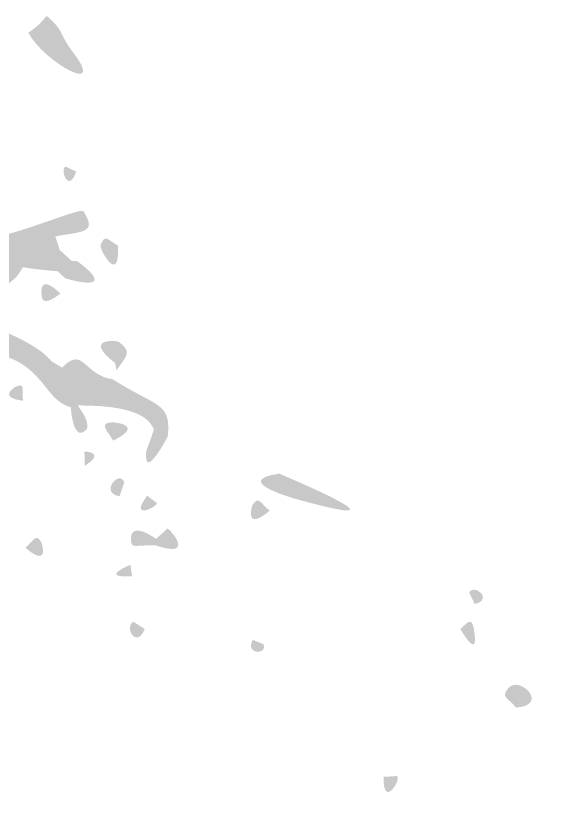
# Model space of a CAD drawing. Header units: millimetres. Extents: x 551 to 751, y 21 to 126.
# Drawn here: x 599.41 to 611.26, y 51.84 to 69.45 of the extents above; entities that cross this region are included whole.
import ezdxf

# ---------------------------------------------------------------- set-up
doc = ezdxf.new("R2010")
doc.units = ezdxf.units.MM

msp = doc.modelspace()

# ---------------------------------------------------------------- hatches: boundary and pattern name
at = {"true_color": 0x000000, "transparency": 33554687}
h = msp.add_hatch(color=18, dxfattribs=at)
edge = h.paths.add_edge_path(flags=0)
edge.add_spline(control_points=[(600.094, 69.445), (600.488, 69.113), (600.368, 69.039), (600.681, 68.633), (601.439, 67.648), (600.045, 68.406), (599.687, 69.069), (599.936, 69.253), (599.909, 69.235), (600.094, 69.445)], knot_values=[0, 0, 0, 0, 1, 1, 1, 2, 2, 2, 3, 3, 3, 3], degree=3, periodic=1)
h = msp.add_hatch(color=18, dxfattribs=at)
edge = h.paths.add_edge_path(flags=0)
edge.add_spline(control_points=[(600.748, 65.992), (600.583, 65.49), (600.382, 66.035), (600.506, 66.097), (600.525, 66.107), (600.506, 66.097), (600.748, 65.992)], knot_values=[0, 0, 0, 0, 1, 1, 1, 2, 2, 2, 2], degree=3, periodic=1)
h = msp.add_hatch(color=18, dxfattribs=at)
edge = h.paths.add_edge_path(flags=0)
edge.add_spline(control_points=[(600.286, 64.551), (599.795, 64.332), (599.765, 64.364), (599.566, 63.867), (599.429, 63.652), (599.456, 63.67), (599.255, 63.509), (599.134, 63.654), (599.077, 63.551), (598.944, 63.709), (598.924, 63.732), (598.944, 63.709), (598.762, 64.04), (598.829, 64.393), (598.745, 64.484), (599.079, 64.562), (599.759, 64.722), (600.858, 65.187), (600.909, 65.109), (601.239, 64.605), (600.846, 64.662), (600.286, 64.551)], knot_values=[0, 0, 0, 0, 1, 1, 1, 2, 2, 2, 3, 3, 3, 4, 4, 4, 5, 5, 5, 6, 6, 6, 7, 7, 7, 7], degree=3, periodic=1)
h = msp.add_hatch(color=18, dxfattribs=at)
edge = h.paths.add_edge_path(flags=0)
edge.add_spline(control_points=[(601.676, 64.348), (601.719, 63.431), (601.254, 64.278), (601.288, 64.361), (601.398, 64.627), (601.452, 64.462), (601.676, 64.348)], knot_values=[0, 0, 0, 0, 1, 1, 1, 2, 2, 2, 2], degree=3, periodic=1)
h = msp.add_hatch(color=18, dxfattribs=at)
edge = h.paths.add_edge_path(flags=0)
edge.add_spline(control_points=[(600.286, 64.551), (600.381, 64.26), (600.372, 64.283), (600.381, 64.26), (600.409, 64.191), (600.432, 64.24), (600.454, 64.185), (600.474, 63.943), (600.448, 63.965), (600.338, 63.778), (600.276, 63.782), (599.858, 63.814), (599.566, 63.867), (599.765, 64.364), (599.795, 64.332), (600.286, 64.551)], knot_values=[0, 0, 0, 0, 1, 1, 1, 2, 2, 2, 3, 3, 3, 4, 4, 4, 5, 5, 5, 5], degree=3, periodic=1)
h = msp.add_hatch(color=18, dxfattribs=at)
edge = h.paths.add_edge_path(flags=0)
edge.add_spline(control_points=[(600.454, 64.185), (600.63, 64.024), (600.615, 64.035), (600.63, 64.024), (600.699, 63.971), (600.712, 64.044), (600.791, 63.984), (600.791, 63.984), (600.652, 63.58), (600.652, 63.58), (600.652, 63.58), (600.5, 63.623), (600.5, 63.623), (600.5, 63.623), (600.338, 63.778), (600.338, 63.778), (600.448, 63.965), (600.474, 63.943), (600.454, 64.185)], knot_values=[0, 0, 0, 0, 1, 1, 1, 2, 2, 2, 3, 3, 3, 4, 4, 4, 5, 5, 5, 6, 6, 6, 6], degree=3, periodic=1)
h = msp.add_hatch(color=18, dxfattribs=at)
edge = h.paths.add_edge_path(flags=0)
edge.add_spline(control_points=[(600.791, 63.984), (600.82, 63.97), (601.683, 63.339), (600.652, 63.58), (600.652, 63.58), (600.791, 63.984), (600.791, 63.984)], knot_values=[0, 0, 0, 0, 1, 1, 1, 2, 2, 2, 2], degree=3, periodic=1)
h = msp.add_hatch(color=18, dxfattribs=at)
edge = h.paths.add_edge_path(flags=0)
edge.add_spline(control_points=[(600.398, 63.282), (600.022, 62.988), (599.994, 63.169), (599.989, 63.204), (599.898, 63.781), (600.374, 63.306), (600.398, 63.282)], knot_values=[0, 0, 0, 0, 1, 1, 1, 2, 2, 2, 2], degree=3, periodic=1)
h = msp.add_hatch(color=18, dxfattribs=at)
edge = h.paths.add_edge_path(flags=0)
edge.add_spline(control_points=[(599.146, 62.442), (600.028, 62.07), (600.183, 61.793), (600.201, 61.778), (600.201, 61.778), (600.437, 61.64), (600.437, 61.64), (600.912, 62.136), (600.918, 61.469), (601.552, 61.382), (602.559, 60.748), (602.855, 60.877), (602.78, 60.111), (602.78, 60.111), (602.474, 60.267), (602.474, 60.267), (602.412, 60.349), (602.36, 60.808), (600.784, 60.8), (600.784, 60.8), (600.629, 60.761), (600.629, 60.761), (600.067, 60.898), (600.033, 61.66), (599.085, 61.918), (599.085, 61.918), (599.146, 62.442), (599.146, 62.442)], knot_values=[0, 0, 0, 0, 1, 1, 1, 2, 2, 2, 3, 3, 3, 4, 4, 4, 5, 5, 5, 6, 6, 6, 7, 7, 7, 8, 8, 8, 9, 9, 9, 9], degree=3, periodic=1)
h = msp.add_hatch(color=18, dxfattribs=at)
edge = h.paths.add_edge_path(flags=0)
edge.add_spline(control_points=[(601.609, 61.743), (600.871, 62.315), (601.664, 62.234), (601.693, 62.212), (602.007, 61.976), (601.86, 61.905), (601.644, 61.579), (601.644, 61.579), (601.609, 61.743), (601.609, 61.743)], knot_values=[0, 0, 0, 0, 1, 1, 1, 2, 2, 2, 3, 3, 3, 3], degree=3, periodic=1)
h = msp.add_hatch(color=18, dxfattribs=at)
edge = h.paths.add_edge_path(flags=0)
edge.add_spline(control_points=[(599.572, 60.902), (598.996, 60.972), (599.382, 61.203), (599.407, 61.215), (599.628, 61.315), (599.531, 61.147), (599.572, 60.902)], knot_values=[0, 0, 0, 0, 1, 1, 1, 2, 2, 2, 2], degree=3, periodic=1)
h = msp.add_hatch(color=18, dxfattribs=at)
edge = h.paths.add_edge_path(flags=0)
edge.add_spline(control_points=[(600.629, 60.761), (600.629, 60.761), (600.784, 60.8), (600.784, 60.8), (601.093, 60.375), (600.989, 60.278), (600.957, 60.248), (600.679, 59.988), (600.632, 60.712), (600.629, 60.761)], knot_values=[0, 0, 0, 0, 1, 1, 1, 2, 2, 2, 3, 3, 3, 3], degree=3, periodic=1)
h = msp.add_hatch(color=18, dxfattribs=at)
edge = h.paths.add_edge_path(flags=0)
edge.add_spline(control_points=[(601.569, 60.019), (601.415, 60.271), (601.25, 60.411), (601.557, 60.424), (601.588, 60.426), (602.282, 60.371), (601.569, 60.019)], knot_values=[0, 0, 0, 0, 1, 1, 1, 2, 2, 2, 2], degree=3, periodic=1)
h = msp.add_hatch(color=18, dxfattribs=at)
edge = h.paths.add_edge_path(flags=0)
edge.add_spline(control_points=[(602.474, 60.267), (602.474, 60.267), (602.78, 60.111), (602.78, 60.111), (602.758, 60.069), (602.241, 59.093), (602.302, 59.781), (602.306, 59.822), (602.321, 59.812), (602.474, 60.267)], knot_values=[0, 0, 0, 0, 1, 1, 1, 2, 2, 2, 3, 3, 3, 3], degree=3, periodic=1)
h = msp.add_hatch(color=18, dxfattribs=at)
edge = h.paths.add_edge_path(flags=0)
edge.add_spline(control_points=[(600.94, 59.459), (600.939, 59.772), (600.918, 59.76), (600.939, 59.772), (600.959, 59.784), (601.407, 59.755), (600.94, 59.459)], knot_values=[0, 0, 0, 0, 1, 1, 1, 2, 2, 2, 2], degree=3, periodic=1)
h = msp.add_hatch(color=18, dxfattribs=at)
edge = h.paths.add_edge_path(flags=0)
edge.add_spline(control_points=[(601.712, 58.786), (601.252, 58.852), (601.713, 59.383), (601.811, 59.097), (601.82, 59.073), (601.811, 59.097), (601.712, 58.786)], knot_values=[0, 0, 0, 0, 1, 1, 1, 2, 2, 2, 2], degree=3, periodic=1)
h = msp.add_hatch(color=18, dxfattribs=at)
edge = h.paths.add_edge_path(flags=0)
edge.add_spline(control_points=[(605.251, 59.286), (605.301, 59.266), (608.486, 57.931), (605.65, 58.716), (605.598, 58.731), (604.166, 59.127), (605.251, 59.286)], knot_values=[0, 0, 0, 0, 1, 1, 1, 2, 2, 2, 2], degree=3, periodic=1)
h = msp.add_hatch(color=18, dxfattribs=at)
edge = h.paths.add_edge_path(flags=0)
edge.add_spline(control_points=[(602.323, 58.798), (602.537, 58.628), (602.538, 58.651), (602.537, 58.628), (602.532, 58.538), (601.91, 58.242), (602.323, 58.798)], knot_values=[0, 0, 0, 0, 1, 1, 1, 2, 2, 2, 2], degree=3, periodic=1)
h = msp.add_hatch(color=18, dxfattribs=at)
edge = h.paths.add_edge_path(flags=0)
edge.add_spline(control_points=[(605.041, 58.464), (604.468, 57.981), (604.646, 58.576), (604.666, 58.602), (604.809, 58.793), (604.823, 58.639), (605.041, 58.464)], knot_values=[0, 0, 0, 0, 1, 1, 1, 2, 2, 2, 2], degree=3, periodic=1)
h = msp.add_hatch(color=18, dxfattribs=at)
edge = h.paths.add_edge_path(flags=0)
edge.add_spline(control_points=[(602.52, 57.841), (602.52, 57.841), (602.508, 57.694), (602.508, 57.694), (602.037, 57.706), (601.995, 57.622), (601.966, 57.781), (601.957, 57.828), (601.908, 58.259), (602.52, 57.841)], knot_values=[0, 0, 0, 0, 1, 1, 1, 2, 2, 2, 3, 3, 3, 3], degree=3, periodic=1)
h = msp.add_hatch(color=18, dxfattribs=at)
edge = h.paths.add_edge_path(flags=0)
edge.add_spline(control_points=[(599.622, 57.642), (599.823, 57.812), (599.839, 57.964), (599.97, 57.776), (599.988, 57.75), (600.165, 57.177), (599.622, 57.642)], knot_values=[0, 0, 0, 0, 1, 1, 1, 2, 2, 2, 2], degree=3, periodic=1)
h = msp.add_hatch(color=18, dxfattribs=at)
edge = h.paths.add_edge_path(flags=0)
edge.add_spline(control_points=[(602.52, 57.841), (602.78, 58.063), (602.753, 58.066), (602.78, 58.063), (602.823, 58.058), (603.425, 57.388), (602.508, 57.694), (602.508, 57.694), (602.52, 57.841), (602.52, 57.841)], knot_values=[0, 0, 0, 0, 1, 1, 1, 2, 2, 2, 3, 3, 3, 3], degree=3, periodic=1)
h = msp.add_hatch(color=18, dxfattribs=at)
edge = h.paths.add_edge_path(flags=0)
edge.add_spline(control_points=[(601.988, 57.008), (601.221, 56.968), (601.952, 57.261), (601.952, 57.261), (601.952, 57.261), (601.988, 57.008), (601.988, 57.008)], knot_values=[0, 0, 0, 0, 1, 1, 1, 2, 2, 2, 2], degree=3, periodic=1)
h = msp.add_hatch(color=18, dxfattribs=at)
edge = h.paths.add_edge_path(flags=0)
edge.add_spline(control_points=[(609.59, 56.392), (609.59, 56.392), (609.468, 56.645), (609.468, 56.645), (609.566, 56.858), (610.017, 56.496), (609.59, 56.392)], knot_values=[0, 0, 0, 0, 1, 1, 1, 2, 2, 2, 2], degree=3, periodic=1)
h = msp.add_hatch(color=18, dxfattribs=at)
edge = h.paths.add_edge_path(flags=0)
edge.add_spline(control_points=[(602.269, 55.837), (602.096, 55.395), (601.799, 55.868), (602.018, 56), (602.018, 56), (602.269, 55.837), (602.269, 55.837)], knot_values=[0, 0, 0, 0, 1, 1, 1, 2, 2, 2, 2], degree=3, periodic=1)
h = msp.add_hatch(color=18, dxfattribs=at)
edge = h.paths.add_edge_path(flags=0)
edge.add_spline(control_points=[(609.27, 55.84), (609.441, 55.993), (609.524, 56.103), (609.569, 55.845), (609.704, 55.078), (609.282, 55.818), (609.27, 55.84)], knot_values=[0, 0, 0, 0, 1, 1, 1, 2, 2, 2, 2], degree=3, periodic=1)
h = msp.add_hatch(color=18, dxfattribs=at)
edge = h.paths.add_edge_path(flags=0)
edge.add_spline(control_points=[(604.664, 55.598), (604.904, 55.496), (604.895, 55.516), (604.904, 55.496), (605, 55.268), (604.489, 55.261), (604.664, 55.598)], knot_values=[0, 0, 0, 0, 1, 1, 1, 2, 2, 2, 2], degree=3, periodic=1)
h = msp.add_hatch(color=18, dxfattribs=at)
edge = h.paths.add_edge_path(flags=0)
edge.add_spline(control_points=[(610.505, 54.094), (610.323, 54.326), (610.156, 54.316), (610.338, 54.529), (610.582, 54.815), (611.262, 54.148), (610.505, 54.094)], knot_values=[0, 0, 0, 0, 1, 1, 1, 2, 2, 2, 2], degree=3, periodic=1)
h = msp.add_hatch(color=18, dxfattribs=at)
edge = h.paths.add_edge_path(flags=0)
edge.add_spline(control_points=[(607.568, 52.559), (607.872, 52.568), (607.855, 52.586), (607.872, 52.568), (607.955, 52.479), (607.549, 51.841), (607.568, 52.559)], knot_values=[0, 0, 0, 0, 1, 1, 1, 2, 2, 2, 2], degree=3, periodic=1)

doc.saveas('drawing.dxf')
